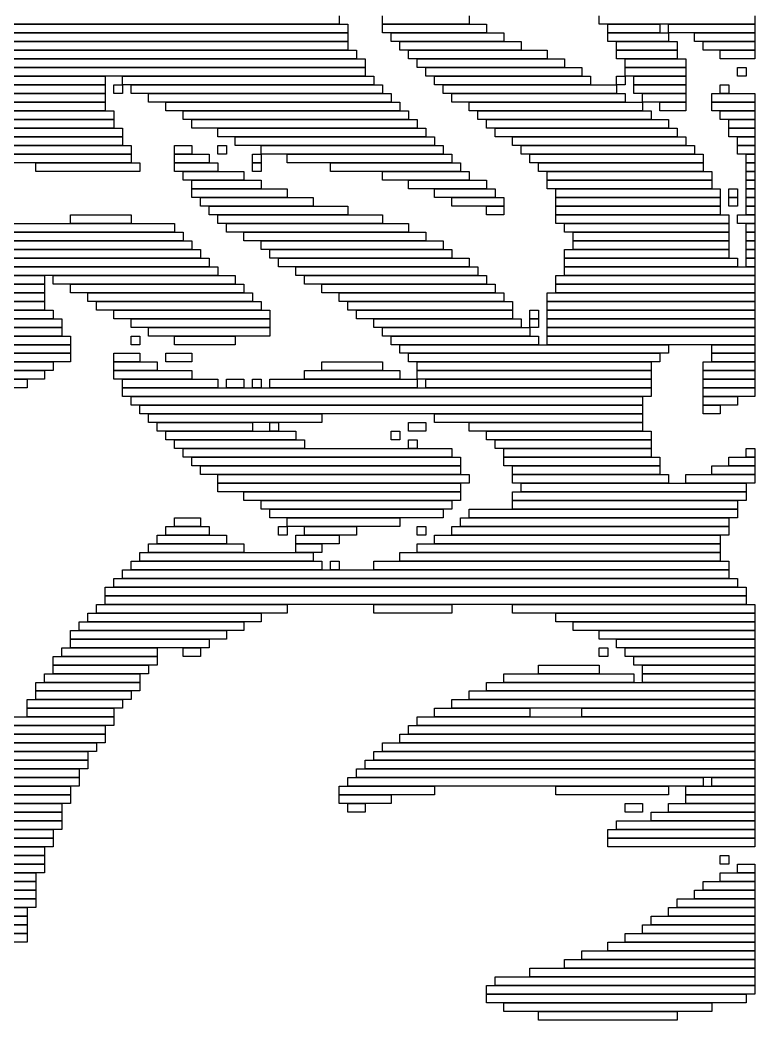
# Model space of a CAD drawing. Extents: x 394 to 649, y 295 to 744.
# Drawn here: x 564.2 to 649, y 472 to 587.5 of the extents above; entities that cross this region are included whole.
import ezdxf

# ---------------------------------------------------------------- set-up
doc = ezdxf.new("R2010")
doc.units = 0

msp = doc.modelspace()

# ---------------------------------------------------------------- linework, layer by layer
for p, q in [((601, 588), (601, 587)), ((606, 587), (606, 588)), ((616, 588), (616, 587)), ((631, 587), (631, 588)), ((649, 588), (649, 587)), ((601, 587), (528, 587)), ((532, 587), (602, 587)), ((602, 587), (602, 586)), ((616, 587), (606, 587)), ((606, 587), (618, 587)), ((606, 586), (606, 587)), ((618, 587), (618, 586)), ((649, 587), (631, 587)), ((632, 587), (638, 587)), ((632, 586), (632, 587)), ((638, 587), (638, 586)), ((639, 587), (649, 587)), ((639, 586), (639, 587)), ((649, 587), (649, 586)), ((602, 586), (532, 586)), ((538, 586), (602, 586)), ((602, 586), (602, 585)), ((618, 586), (606, 586)), ((607, 586), (620, 586)), ((607, 585), (607, 586)), ((620, 586), (620, 585)), ((638, 586), (632, 586)), ((632, 586), (639, 586)), ((632, 585), (632, 586)), ((649, 586), (639, 586)), ((639, 586), (639, 585)), ((642, 586), (649, 586)), ((642, 585), (642, 586)), ((649, 586), (649, 585)), ((534, 585), (602, 585)), ((602, 585), (538, 585)), ((602, 585), (602, 584)), ((620, 585), (607, 585)), ((608, 585), (622, 585)), ((608, 584), (608, 585)), ((622, 585), (622, 584)), ((639, 585), (632, 585)), ((633, 585), (640, 585)), ((633, 584), (633, 585)), ((640, 585), (640, 584)), ((649, 585), (642, 585)), ((643, 585), (649, 585)), ((643, 584), (643, 585)), ((649, 585), (649, 584)), ((530, 584), (603, 584)), ((602, 584), (534, 584)), ((603, 584), (603, 583)), ((622, 584), (608, 584)), ((609, 584), (625, 584)), ((609, 583), (609, 584)), ((625, 584), (625, 583)), ((640, 584), (633, 584)), ((633, 584), (640, 584)), ((633, 583), (633, 584)), ((640, 584), (640, 583)), ((649, 584), (643, 584)), ((645, 584), (649, 584)), ((645, 583), (645, 584)), ((649, 584), (649, 583)), ((526, 583), (604, 583)), ((603, 583), (530, 583)), ((604, 583), (604, 582)), ((625, 583), (609, 583)), ((610, 583), (627, 583)), ((610, 582), (610, 583)), ((627, 583), (627, 582)), ((640, 583), (633, 583)), ((634, 583), (641, 583)), ((634, 582), (634, 583)), ((641, 583), (641, 582)), ((649, 583), (645, 583)), ((472, 581), (574, 581)), ((475, 582), (604, 582)), ((604, 581), (475, 581)), ((604, 582), (526, 582)), ((574, 581), (574, 580)), ((576, 581), (605, 581)), ((576, 580), (576, 581)), ((604, 582), (604, 581)), ((605, 581), (605, 580)), ((627, 582), (610, 582)), ((611, 582), (629, 582)), ((611, 581), (611, 582)), ((629, 581), (611, 581)), ((612, 581), (630, 581)), ((612, 580), (612, 581)), ((629, 582), (629, 581)), ((630, 581), (630, 580)), ((633, 581), (634, 581)), ((633, 580), (633, 581)), ((641, 582), (634, 582)), ((634, 582), (641, 582)), ((634, 581), (634, 582)), ((641, 581), (634, 581)), ((634, 581), (634, 580)), ((635, 581), (641, 581)), ((635, 580), (635, 581)), ((641, 582), (641, 581)), ((641, 581), (641, 580)), ((647, 582), (648, 582)), ((647, 581), (647, 582)), ((648, 581), (647, 581)), ((648, 582), (648, 581)), ((469, 580), (574, 580)), ((574, 580), (472, 580)), ((574, 580), (574, 579)), ((575, 580), (576, 580)), ((575, 579), (575, 580)), ((605, 580), (576, 580)), ((576, 580), (576, 579)), ((577, 580), (606, 580)), ((577, 579), (577, 580)), ((606, 580), (606, 579)), ((630, 580), (612, 580)), ((613, 580), (633, 580)), ((613, 579), (613, 580)), ((634, 580), (633, 580)), ((633, 580), (633, 579)), ((641, 580), (635, 580)), ((635, 580), (641, 580)), ((635, 579), (635, 580)), ((641, 580), (641, 579)), ((645, 580), (646, 580)), ((645, 579), (645, 580)), ((646, 580), (646, 579)), ((466, 579), (574, 579)), ((574, 579), (469, 579)), ((574, 579), (574, 578)), ((576, 579), (575, 579)), ((606, 579), (577, 579)), ((579, 579), (607, 579)), ((579, 578), (579, 579)), ((607, 579), (607, 578)), ((633, 579), (613, 579)), ((614, 579), (634, 579)), ((614, 578), (614, 579)), ((634, 579), (634, 578)), ((641, 579), (635, 579)), ((636, 579), (641, 579)), ((636, 578), (636, 579)), ((641, 579), (641, 578)), ((644, 579), (649, 579)), ((644, 578), (644, 579)), ((646, 579), (645, 579)), ((649, 579), (649, 578)), ((463, 578), (574, 578)), ((574, 578), (466, 578)), ((574, 578), (574, 577)), ((607, 578), (579, 578)), ((581, 578), (608, 578)), ((581, 577), (581, 578)), ((608, 578), (608, 577)), ((634, 578), (614, 578)), ((616, 578), (636, 578)), ((616, 577), (616, 578)), ((641, 578), (636, 578)), ((636, 578), (636, 577)), ((638, 578), (641, 578)), ((638, 577), (638, 578)), ((641, 578), (641, 577)), ((649, 578), (644, 578)), ((644, 578), (649, 578)), ((644, 577), (644, 578)), ((649, 578), (649, 577)), ((460, 577), (575, 577)), ((574, 577), (463, 577)), ((575, 577), (575, 576)), ((608, 577), (581, 577)), ((583, 577), (609, 577)), ((583, 576), (583, 577)), ((609, 577), (609, 576)), ((636, 577), (616, 577)), ((617, 577), (637, 577)), ((617, 576), (617, 577)), ((637, 577), (637, 576)), ((641, 577), (638, 577)), ((649, 577), (644, 577)), ((645, 577), (649, 577)), ((645, 576), (645, 577)), ((649, 577), (649, 576)), ((458, 576), (575, 576)), ((575, 576), (460, 576)), ((575, 576), (575, 575)), ((609, 576), (583, 576)), ((584, 576), (610, 576)), ((584, 575), (584, 576)), ((610, 576), (610, 575)), ((637, 576), (617, 576)), ((618, 576), (639, 576)), ((618, 575), (618, 576)), ((639, 576), (639, 575)), ((649, 576), (645, 576)), ((646, 576), (649, 576)), ((646, 575), (646, 576)), ((649, 576), (649, 575)), ((456, 575), (576, 575)), ((575, 575), (458, 575)), ((576, 575), (576, 574)), ((610, 575), (584, 575)), ((587, 575), (611, 575)), ((587, 574), (587, 575)), ((611, 575), (611, 574)), ((639, 575), (618, 575)), ((619, 575), (640, 575)), ((619, 574), (619, 575)), ((640, 575), (640, 574)), ((649, 575), (646, 575)), ((646, 575), (649, 575)), ((646, 574), (646, 575)), ((649, 575), (649, 574)), ((452, 573), (577, 573)), ((454, 574), (576, 574)), ((576, 573), (454, 573)), ((576, 574), (456, 574)), ((576, 574), (576, 573)), ((577, 573), (577, 572)), ((582, 573), (584, 573)), ((582, 572), (582, 573)), ((584, 573), (584, 572)), ((611, 574), (587, 574)), ((587, 573), (588, 573)), ((587, 572), (587, 573)), ((588, 573), (588, 572)), ((589, 574), (612, 574)), ((589, 573), (589, 574)), ((612, 573), (589, 573)), ((592, 573), (613, 573)), ((592, 572), (592, 573)), ((612, 574), (612, 573)), ((613, 573), (613, 572)), ((640, 574), (619, 574)), ((621, 574), (641, 574)), ((621, 573), (621, 574)), ((641, 573), (621, 573)), ((622, 573), (642, 573)), ((622, 572), (622, 573)), ((641, 574), (641, 573)), ((642, 573), (642, 572)), ((649, 574), (646, 574)), ((647, 574), (649, 574)), ((647, 573), (647, 574)), ((649, 573), (647, 573)), ((647, 573), (649, 573)), ((647, 572), (647, 573)), ((649, 574), (649, 573)), ((649, 573), (649, 572)), ((450, 572), (577, 572)), ((577, 572), (452, 572)), ((577, 572), (577, 571)), ((584, 572), (582, 572)), ((582, 572), (586, 572)), ((582, 571), (582, 572)), ((586, 572), (586, 571)), ((588, 572), (587, 572)), ((591, 572), (592, 572)), ((591, 571), (591, 572)), ((613, 572), (592, 572)), ((592, 572), (592, 571)), ((595, 572), (614, 572)), ((595, 571), (595, 572)), ((614, 572), (614, 571)), ((642, 572), (622, 572)), ((623, 572), (643, 572)), ((623, 571), (623, 572)), ((643, 572), (643, 571)), ((649, 572), (647, 572)), ((648, 572), (649, 572)), ((648, 571), (648, 572)), ((649, 572), (649, 571)), ((577, 571), (450, 571)), ((566, 571), (578, 571)), ((566, 570), (566, 571)), ((578, 571), (578, 570)), ((586, 571), (582, 571)), ((582, 571), (587, 571)), ((582, 570), (582, 571)), ((587, 571), (587, 570)), ((592, 571), (591, 571)), ((591, 571), (592, 571)), ((591, 570), (591, 571)), ((592, 571), (592, 570)), ((614, 571), (595, 571)), ((600, 571), (615, 571)), ((600, 570), (600, 571)), ((615, 571), (615, 570)), ((643, 571), (623, 571)), ((624, 571), (643, 571)), ((624, 570), (624, 571)), ((643, 571), (643, 570)), ((649, 571), (648, 571)), ((648, 571), (649, 571)), ((648, 570), (648, 571)), ((649, 571), (649, 570)), ((578, 570), (566, 570)), ((587, 570), (582, 570)), ((583, 570), (590, 570)), ((583, 569), (583, 570)), ((590, 570), (590, 569)), ((592, 570), (591, 570)), ((615, 570), (600, 570)), ((606, 570), (616, 570)), ((606, 569), (606, 570)), ((616, 570), (616, 569)), ((643, 570), (624, 570)), ((625, 570), (644, 570)), ((625, 569), (625, 570)), ((644, 570), (644, 569)), ((649, 570), (648, 570)), ((648, 570), (649, 570)), ((648, 569), (648, 570)), ((649, 570), (649, 569)), ((590, 569), (583, 569)), ((584, 569), (592, 569)), ((584, 568), (584, 569)), ((592, 569), (592, 568)), ((616, 569), (606, 569)), ((609, 569), (618, 569)), ((609, 568), (609, 569)), ((618, 569), (618, 568)), ((644, 569), (625, 569)), ((625, 569), (644, 569)), ((625, 568), (625, 569)), ((644, 569), (644, 568)), ((649, 569), (648, 569)), ((648, 569), (649, 569)), ((648, 568), (648, 569)), ((649, 569), (649, 568)), ((592, 568), (584, 568)), ((584, 568), (595, 568)), ((584, 567), (584, 568)), ((595, 568), (595, 567)), ((618, 568), (609, 568)), ((612, 568), (619, 568)), ((612, 567), (612, 568)), ((619, 568), (619, 567)), ((644, 568), (625, 568)), ((626, 568), (645, 568)), ((626, 567), (626, 568)), ((645, 568), (645, 567)), ((646, 568), (647, 568)), ((646, 567), (646, 568)), ((647, 568), (647, 567)), ((649, 568), (648, 568)), ((648, 568), (649, 568)), ((648, 567), (648, 568)), ((649, 568), (649, 567)), ((595, 567), (584, 567)), ((585, 567), (598, 567)), ((585, 566), (585, 567)), ((598, 566), (585, 566)), ((586, 566), (602, 566)), ((586, 565), (586, 566)), ((598, 567), (598, 566)), ((602, 566), (602, 565)), ((619, 567), (612, 567)), ((614, 567), (620, 567)), ((614, 566), (614, 567)), ((620, 566), (614, 566)), ((618, 566), (620, 566)), ((618, 565), (618, 566)), ((620, 567), (620, 566)), ((620, 566), (620, 565)), ((645, 567), (626, 567)), ((626, 567), (645, 567)), ((626, 566), (626, 567)), ((645, 566), (626, 566)), ((626, 566), (645, 566)), ((626, 565), (626, 566)), ((645, 567), (645, 566)), ((645, 566), (645, 565)), ((647, 567), (646, 567)), ((646, 567), (647, 567)), ((646, 566), (646, 567)), ((647, 566), (646, 566)), ((647, 567), (647, 566)), ((649, 567), (648, 567)), ((648, 567), (649, 567)), ((648, 566), (648, 567)), ((649, 566), (648, 566)), ((648, 566), (649, 566)), ((648, 565), (648, 566)), ((649, 567), (649, 566)), ((649, 566), (649, 565)), ((570, 565), (577, 565)), ((570, 564), (570, 565)), ((577, 565), (577, 564)), ((602, 565), (586, 565)), ((587, 565), (606, 565)), ((587, 564), (587, 565)), ((606, 565), (606, 564)), ((620, 565), (618, 565)), ((645, 565), (626, 565)), ((626, 565), (646, 565)), ((626, 564), (626, 565)), ((646, 565), (646, 564)), ((647, 565), (649, 565)), ((647, 564), (647, 565)), ((649, 565), (648, 565)), ((649, 565), (649, 564)), ((545, 564), (582, 564)), ((577, 564), (570, 564)), ((582, 564), (582, 563)), ((606, 564), (587, 564)), ((588, 564), (609, 564)), ((588, 563), (588, 564)), ((609, 564), (609, 563)), ((646, 564), (626, 564)), ((627, 564), (646, 564)), ((627, 563), (627, 564)), ((646, 564), (646, 563)), ((649, 564), (647, 564)), ((648, 564), (649, 564)), ((648, 563), (648, 564)), ((649, 564), (649, 563)), ((541, 563), (583, 563)), ((582, 563), (545, 563)), ((583, 563), (583, 562)), ((609, 563), (588, 563)), ((590, 563), (611, 563)), ((590, 562), (590, 563)), ((611, 563), (611, 562)), ((646, 563), (627, 563)), ((628, 563), (646, 563)), ((628, 562), (628, 563)), ((646, 563), (646, 562)), ((649, 563), (648, 563)), ((648, 563), (649, 563)), ((648, 562), (648, 563)), ((649, 563), (649, 562)), ((539, 562), (584, 562)), ((583, 562), (541, 562)), ((584, 562), (584, 561)), ((611, 562), (590, 562)), ((592, 562), (613, 562)), ((592, 561), (592, 562)), ((613, 562), (613, 561)), ((646, 562), (628, 562)), ((628, 562), (646, 562)), ((628, 561), (628, 562)), ((646, 562), (646, 561)), ((649, 562), (648, 562)), ((648, 562), (649, 562)), ((648, 561), (648, 562)), ((649, 562), (649, 561)), ((536, 561), (585, 561)), ((584, 561), (539, 561)), ((585, 561), (585, 560)), ((613, 561), (592, 561)), ((593, 561), (614, 561)), ((593, 560), (593, 561)), ((614, 561), (614, 560)), ((627, 561), (646, 561)), ((627, 560), (627, 561)), ((646, 561), (628, 561)), ((646, 561), (646, 560)), ((649, 561), (648, 561)), ((648, 561), (649, 561)), ((648, 560), (648, 561)), ((649, 561), (649, 560)), ((585, 560), (536, 560)), ((536, 560), (586, 560)), ((586, 560), (586, 559)), ((614, 560), (593, 560)), ((594, 560), (616, 560)), ((594, 559), (594, 560)), ((616, 560), (616, 559)), ((646, 560), (627, 560)), ((627, 560), (647, 560)), ((627, 559), (627, 560)), ((647, 560), (647, 559)), ((649, 560), (648, 560)), ((648, 560), (649, 560)), ((648, 559), (648, 560)), ((649, 560), (649, 559)), ((586, 559), (536, 559)), ((540, 559), (587, 559)), ((587, 558), (540, 558)), ((544, 558), (567, 558)), ((567, 558), (567, 557)), ((568, 558), (589, 558)), ((568, 557), (568, 558)), ((587, 559), (587, 558)), ((589, 558), (589, 557)), ((616, 559), (594, 559)), ((596, 559), (617, 559)), ((596, 558), (596, 559)), ((617, 558), (596, 558)), ((597, 558), (618, 558)), ((597, 557), (597, 558)), ((617, 559), (617, 558)), ((618, 558), (618, 557)), ((626, 558), (649, 558)), ((626, 557), (626, 558)), ((647, 559), (627, 559)), ((627, 559), (649, 559)), ((627, 558), (627, 559)), ((649, 558), (627, 558)), ((649, 559), (648, 559)), ((649, 559), (649, 558)), ((649, 558), (649, 557)), ((567, 557), (544, 557)), ((547, 557), (567, 557)), ((567, 557), (567, 556)), ((589, 557), (568, 557)), ((570, 557), (590, 557)), ((570, 556), (570, 557)), ((590, 557), (590, 556)), ((618, 557), (597, 557)), ((599, 557), (619, 557)), ((599, 556), (599, 557)), ((619, 557), (619, 556)), ((649, 557), (626, 557)), ((626, 557), (649, 557)), ((626, 556), (626, 557)), ((649, 557), (649, 556)), ((567, 556), (547, 556)), ((549, 556), (567, 556)), ((567, 556), (567, 555)), ((590, 556), (570, 556)), ((572, 556), (591, 556)), ((572, 555), (572, 556)), ((591, 556), (591, 555)), ((619, 556), (599, 556)), ((601, 556), (620, 556)), ((601, 555), (601, 556)), ((620, 556), (620, 555)), ((625, 556), (649, 556)), ((625, 555), (625, 556)), ((649, 556), (626, 556)), ((649, 556), (649, 555)), ((567, 555), (549, 555)), ((550, 555), (567, 555)), ((567, 555), (567, 554)), ((591, 555), (572, 555)), ((573, 555), (592, 555)), ((573, 554), (573, 555)), ((592, 555), (592, 554)), ((620, 555), (601, 555)), ((602, 555), (621, 555)), ((602, 554), (602, 555)), ((621, 555), (621, 554)), ((649, 555), (625, 555)), ((625, 555), (649, 555)), ((625, 554), (625, 555)), ((649, 555), (649, 554)), ((549, 554), (568, 554)), ((567, 554), (550, 554)), ((568, 554), (568, 553)), ((592, 554), (573, 554)), ((575, 554), (593, 554)), ((575, 553), (575, 554)), ((593, 554), (593, 553)), ((621, 554), (602, 554)), ((603, 554), (621, 554)), ((603, 553), (603, 554)), ((621, 554), (621, 553)), ((623, 554), (624, 554)), ((623, 553), (623, 554)), ((624, 554), (624, 553)), ((649, 554), (625, 554)), ((625, 554), (649, 554)), ((625, 553), (625, 554)), ((649, 554), (649, 553)), ((547, 553), (569, 553)), ((568, 553), (549, 553)), ((569, 553), (569, 552)), ((593, 553), (575, 553)), ((577, 553), (593, 553)), ((577, 552), (577, 553)), ((593, 553), (593, 552)), ((621, 553), (603, 553)), ((605, 553), (622, 553)), ((605, 552), (605, 553)), ((622, 553), (622, 552)), ((624, 553), (623, 553)), ((623, 553), (624, 553)), ((623, 552), (623, 553)), ((624, 553), (624, 552)), ((649, 553), (625, 553)), ((625, 553), (649, 553)), ((625, 552), (625, 553)), ((649, 553), (649, 552)), ((545, 551), (570, 551)), ((546, 552), (569, 552)), ((569, 551), (546, 551)), ((569, 552), (547, 552)), ((569, 552), (569, 551)), ((570, 551), (570, 550)), ((593, 552), (577, 552)), ((577, 551), (578, 551)), ((577, 550), (577, 551)), ((578, 551), (578, 550)), ((579, 552), (593, 552)), ((579, 551), (579, 552)), ((593, 551), (579, 551)), ((582, 551), (589, 551)), ((582, 550), (582, 551)), ((589, 551), (589, 550)), ((593, 552), (593, 551)), ((622, 552), (605, 552)), ((606, 552), (623, 552)), ((606, 551), (606, 552)), ((623, 551), (606, 551)), ((607, 551), (624, 551)), ((607, 550), (607, 551)), ((624, 552), (623, 552)), ((623, 552), (623, 551)), ((624, 551), (624, 550)), ((649, 552), (625, 552)), ((625, 552), (649, 552)), ((625, 551), (625, 552)), ((649, 551), (625, 551)), ((625, 551), (649, 551)), ((625, 550), (625, 551)), ((649, 552), (649, 551)), ((649, 551), (649, 550)), ((543, 550), (570, 550)), ((570, 550), (545, 550)), ((570, 550), (570, 549)), ((578, 550), (577, 550)), ((589, 550), (582, 550)), ((624, 550), (607, 550)), ((608, 550), (639, 550)), ((608, 549), (608, 550)), ((649, 550), (625, 550)), ((639, 550), (639, 549)), ((644, 550), (649, 550)), ((644, 549), (644, 550)), ((649, 550), (649, 549)), ((542, 549), (570, 549)), ((570, 549), (543, 549)), ((570, 549), (570, 548)), ((575, 549), (578, 549)), ((575, 548), (575, 549)), ((578, 549), (578, 548)), ((581, 549), (584, 549)), ((581, 548), (581, 549)), ((584, 549), (584, 548)), ((639, 549), (608, 549)), ((609, 549), (638, 549)), ((609, 548), (609, 549)), ((638, 549), (638, 548)), ((649, 549), (644, 549)), ((644, 549), (649, 549)), ((644, 548), (644, 549)), ((649, 549), (649, 548)), ((541, 548), (568, 548)), ((570, 548), (542, 548)), ((568, 548), (568, 547)), ((578, 548), (575, 548)), ((575, 548), (580, 548)), ((575, 547), (575, 548)), ((580, 548), (580, 547)), ((584, 548), (581, 548)), ((599, 548), (606, 548)), ((599, 547), (599, 548)), ((606, 548), (606, 547)), ((638, 548), (609, 548)), ((610, 548), (637, 548)), ((610, 547), (610, 548)), ((637, 548), (637, 547)), ((643, 548), (649, 548)), ((643, 547), (643, 548)), ((649, 548), (644, 548)), ((649, 548), (649, 547)), ((540, 547), (567, 547)), ((568, 547), (541, 547)), ((567, 547), (567, 546)), ((580, 547), (575, 547)), ((575, 547), (584, 547)), ((575, 546), (575, 547)), ((584, 547), (584, 546)), ((597, 547), (608, 547)), ((597, 546), (597, 547)), ((606, 547), (599, 547)), ((608, 547), (608, 546)), ((637, 547), (610, 547)), ((610, 547), (637, 547)), ((610, 546), (610, 547)), ((637, 547), (637, 546)), ((649, 547), (643, 547)), ((643, 547), (649, 547)), ((643, 546), (643, 547)), ((649, 547), (649, 546)), ((539, 546), (565, 546)), ((567, 546), (540, 546)), ((565, 546), (565, 545)), ((584, 546), (575, 546)), ((576, 546), (587, 546)), ((576, 545), (576, 546)), ((587, 546), (587, 545)), ((588, 546), (590, 546)), ((588, 545), (588, 546)), ((590, 546), (590, 545)), ((591, 546), (592, 546)), ((591, 545), (591, 546)), ((592, 546), (592, 545)), ((593, 546), (610, 546)), ((593, 545), (593, 546)), ((608, 546), (597, 546)), ((637, 546), (610, 546)), ((610, 546), (610, 545)), ((611, 546), (637, 546)), ((611, 545), (611, 546)), ((637, 546), (637, 545)), ((649, 546), (643, 546)), ((643, 546), (649, 546)), ((643, 545), (643, 546)), ((649, 546), (649, 545)), ((565, 545), (539, 545)), ((587, 545), (576, 545)), ((576, 545), (637, 545)), ((576, 544), (576, 545)), ((590, 545), (588, 545)), ((592, 545), (591, 545)), ((610, 545), (593, 545)), ((637, 545), (611, 545)), ((637, 545), (637, 544)), ((649, 545), (643, 545)), ((643, 545), (649, 545)), ((643, 544), (643, 545)), ((649, 545), (649, 544)), ((637, 544), (576, 544)), ((577, 544), (636, 544)), ((577, 543), (577, 544)), ((636, 543), (577, 543)), ((578, 543), (636, 543)), ((578, 542), (578, 543)), ((636, 544), (636, 543)), ((636, 543), (636, 542)), ((649, 544), (643, 544)), ((643, 544), (647, 544)), ((643, 543), (643, 544)), ((647, 543), (643, 543)), ((643, 543), (645, 543)), ((643, 542), (643, 543)), ((645, 543), (645, 542)), ((647, 544), (647, 543)), ((636, 542), (578, 542)), ((579, 542), (599, 542)), ((579, 541), (579, 542)), ((599, 542), (599, 541)), ((612, 542), (636, 542)), ((612, 541), (612, 542)), ((636, 542), (636, 541)), ((645, 542), (643, 542)), ((599, 541), (579, 541)), ((580, 541), (591, 541)), ((580, 540), (580, 541)), ((591, 541), (591, 540)), ((593, 541), (594, 541)), ((593, 540), (593, 541)), ((594, 541), (594, 540)), ((609, 541), (611, 541)), ((609, 540), (609, 541)), ((611, 541), (611, 540)), ((636, 541), (612, 541)), ((616, 541), (636, 541)), ((616, 540), (616, 541)), ((636, 541), (636, 540)), ((591, 540), (580, 540)), ((581, 540), (596, 540)), ((581, 539), (581, 540)), ((594, 540), (593, 540)), ((596, 540), (596, 539)), ((607, 540), (608, 540)), ((607, 539), (607, 540)), ((608, 540), (608, 539)), ((611, 540), (609, 540)), ((636, 540), (616, 540)), ((618, 540), (637, 540)), ((618, 539), (618, 540)), ((637, 540), (637, 539)), ((596, 539), (581, 539)), ((582, 539), (597, 539)), ((582, 538), (582, 539)), ((597, 539), (597, 538)), ((608, 539), (607, 539)), ((609, 539), (610, 539)), ((609, 538), (609, 539)), ((610, 539), (610, 538)), ((637, 539), (618, 539)), ((619, 539), (637, 539)), ((619, 538), (619, 539)), ((637, 539), (637, 538)), ((597, 538), (582, 538)), ((583, 538), (614, 538)), ((583, 537), (583, 538)), ((610, 538), (609, 538)), ((614, 538), (614, 537)), ((637, 538), (619, 538)), ((620, 538), (637, 538)), ((620, 537), (620, 538)), ((637, 538), (637, 537)), ((648, 538), (649, 538)), ((648, 537), (648, 538)), ((649, 538), (649, 537)), ((614, 537), (583, 537)), ((584, 537), (615, 537)), ((584, 536), (584, 537)), ((615, 536), (584, 536)), ((585, 536), (615, 536)), ((585, 535), (585, 536)), ((615, 537), (615, 536)), ((615, 536), (615, 535)), ((637, 537), (620, 537)), ((620, 537), (638, 537)), ((620, 536), (620, 537)), ((638, 536), (620, 536)), ((621, 536), (638, 536)), ((621, 535), (621, 536)), ((638, 537), (638, 536)), ((638, 536), (638, 535)), ((644, 536), (649, 536)), ((644, 535), (644, 536)), ((646, 537), (649, 537)), ((646, 536), (646, 537)), ((649, 536), (646, 536)), ((649, 537), (648, 537)), ((649, 537), (649, 536)), ((649, 536), (649, 535)), ((615, 535), (585, 535)), ((587, 535), (616, 535)), ((587, 534), (587, 535)), ((616, 535), (616, 534)), ((638, 535), (621, 535)), ((621, 535), (639, 535)), ((621, 534), (621, 535)), ((639, 535), (639, 534)), ((641, 535), (649, 535)), ((641, 534), (641, 535)), ((649, 535), (644, 535)), ((649, 535), (649, 534)), ((616, 534), (587, 534)), ((587, 534), (615, 534)), ((587, 533), (587, 534)), ((615, 534), (615, 533)), ((639, 534), (621, 534)), ((622, 534), (648, 534)), ((622, 533), (622, 534)), ((649, 534), (641, 534)), ((648, 534), (648, 533)), ((615, 533), (587, 533)), ((590, 533), (615, 533)), ((590, 532), (590, 533)), ((615, 533), (615, 532)), ((621, 533), (648, 533)), ((621, 532), (621, 533)), ((648, 533), (622, 533)), ((648, 533), (648, 532)), ((615, 532), (590, 532)), ((592, 532), (614, 532)), ((592, 531), (592, 532)), ((614, 532), (614, 531)), ((648, 532), (621, 532)), ((621, 532), (647, 532)), ((621, 531), (621, 532)), ((647, 532), (647, 531)), ((614, 531), (592, 531)), ((593, 531), (613, 531)), ((593, 530), (593, 531)), ((613, 531), (613, 530)), ((616, 531), (647, 531)), ((616, 530), (616, 531)), ((647, 531), (621, 531)), ((647, 531), (647, 530)), ((581, 529), (586, 529)), ((581, 528), (581, 529)), ((582, 530), (585, 530)), ((582, 529), (582, 530)), ((585, 529), (582, 529)), ((585, 530), (585, 529)), ((586, 529), (586, 528)), ((613, 530), (593, 530)), ((594, 529), (595, 529)), ((594, 528), (594, 529)), ((595, 530), (608, 530)), ((595, 529), (595, 530)), ((608, 529), (595, 529)), ((595, 529), (595, 528)), ((597, 529), (603, 529)), ((597, 528), (597, 529)), ((603, 529), (603, 528)), ((608, 530), (608, 529)), ((610, 529), (611, 529)), ((610, 528), (610, 529)), ((611, 529), (611, 528)), ((614, 529), (646, 529)), ((614, 528), (614, 529)), ((615, 530), (646, 530)), ((615, 529), (615, 530)), ((646, 529), (615, 529)), ((647, 530), (616, 530)), ((646, 530), (646, 529)), ((646, 529), (646, 528)), ((580, 528), (588, 528)), ((580, 527), (580, 528)), ((586, 528), (581, 528)), ((588, 528), (588, 527)), ((595, 528), (594, 528)), ((596, 528), (601, 528)), ((596, 527), (596, 528)), ((603, 528), (597, 528)), ((601, 528), (601, 527)), ((611, 528), (610, 528)), ((612, 528), (645, 528)), ((612, 527), (612, 528)), ((646, 528), (614, 528)), ((645, 528), (645, 527)), ((579, 527), (590, 527)), ((579, 526), (579, 527)), ((588, 527), (580, 527)), ((590, 527), (590, 526)), ((601, 527), (596, 527)), ((596, 527), (599, 527)), ((596, 526), (596, 527)), ((599, 527), (599, 526)), ((610, 527), (645, 527)), ((610, 526), (610, 527)), ((645, 527), (612, 527)), ((645, 527), (645, 526)), ((578, 526), (598, 526)), ((578, 525), (578, 526)), ((590, 526), (579, 526)), ((599, 526), (596, 526)), ((598, 526), (598, 525)), ((608, 526), (645, 526)), ((608, 525), (608, 526)), ((645, 526), (610, 526)), ((645, 526), (645, 525)), ((577, 525), (599, 525)), ((577, 524), (577, 525)), ((598, 525), (578, 525)), ((599, 525), (599, 524)), ((600, 525), (601, 525)), ((600, 524), (600, 525)), ((601, 525), (601, 524)), ((605, 525), (646, 525)), ((605, 524), (605, 525)), ((645, 525), (608, 525)), ((646, 525), (646, 524)), ((576, 524), (646, 524)), ((576, 523), (576, 524)), ((599, 524), (577, 524)), ((601, 524), (600, 524)), ((646, 524), (605, 524)), ((646, 524), (646, 523)), ((575, 523), (647, 523)), ((575, 522), (575, 523)), ((646, 523), (576, 523)), ((647, 523), (647, 522)), ((574, 522), (648, 522)), ((574, 521), (574, 522)), ((648, 521), (574, 521)), ((574, 521), (648, 521)), ((574, 520), (574, 521)), ((647, 522), (575, 522)), ((648, 522), (648, 521)), ((648, 521), (648, 520)), ((573, 520), (595, 520)), ((573, 519), (573, 520)), ((648, 520), (574, 520)), ((595, 520), (595, 519)), ((605, 520), (614, 520)), ((605, 519), (605, 520)), ((614, 520), (614, 519)), ((621, 520), (649, 520)), ((621, 519), (621, 520)), ((649, 520), (649, 519)), ((572, 519), (592, 519)), ((572, 518), (572, 519)), ((595, 519), (573, 519)), ((592, 519), (592, 518)), ((614, 519), (605, 519)), ((649, 519), (621, 519)), ((626, 519), (649, 519)), ((626, 518), (626, 519)), ((649, 519), (649, 518)), ((571, 518), (590, 518)), ((571, 517), (571, 518)), ((592, 518), (572, 518)), ((590, 518), (590, 517)), ((649, 518), (626, 518)), ((628, 518), (649, 518)), ((628, 517), (628, 518)), ((649, 518), (649, 517)), ((570, 517), (588, 517)), ((570, 516), (570, 517)), ((590, 517), (571, 517)), ((588, 517), (588, 516)), ((649, 517), (628, 517)), ((631, 517), (649, 517)), ((631, 516), (631, 517)), ((649, 517), (649, 516)), ((588, 516), (570, 516)), ((570, 516), (586, 516)), ((570, 515), (570, 516)), ((586, 516), (586, 515)), ((649, 516), (631, 516)), ((633, 516), (649, 516)), ((633, 515), (633, 516)), ((649, 516), (649, 515)), ((568, 514), (580, 514)), ((568, 513), (568, 514)), ((569, 515), (580, 515)), ((569, 514), (569, 515)), ((580, 514), (569, 514)), ((586, 515), (570, 515)), ((580, 515), (580, 514)), ((580, 514), (580, 513)), ((583, 515), (585, 515)), ((583, 514), (583, 515)), ((585, 514), (583, 514)), ((585, 515), (585, 514)), ((631, 515), (632, 515)), ((631, 514), (631, 515)), ((632, 514), (631, 514)), ((632, 515), (632, 514)), ((649, 515), (633, 515)), ((634, 515), (649, 515)), ((634, 514), (634, 515)), ((649, 514), (634, 514)), ((635, 514), (649, 514)), ((635, 513), (635, 514)), ((649, 515), (649, 514)), ((649, 514), (649, 513)), ((580, 513), (568, 513)), ((568, 513), (579, 513)), ((568, 512), (568, 513)), ((579, 513), (579, 512)), ((624, 513), (631, 513)), ((624, 512), (624, 513)), ((631, 513), (631, 512)), ((649, 513), (635, 513)), ((636, 513), (649, 513)), ((636, 512), (636, 513)), ((649, 513), (649, 512)), ((567, 512), (578, 512)), ((567, 511), (567, 512)), ((579, 512), (568, 512)), ((578, 512), (578, 511)), ((620, 512), (635, 512)), ((620, 511), (620, 512)), ((631, 512), (624, 512)), ((635, 512), (635, 511)), ((649, 512), (636, 512)), ((636, 512), (649, 512)), ((636, 511), (636, 512)), ((649, 512), (649, 511)), ((566, 511), (578, 511)), ((566, 510), (566, 511)), ((578, 511), (567, 511)), ((578, 511), (578, 510)), ((618, 511), (649, 511)), ((618, 510), (618, 511)), ((635, 511), (620, 511)), ((649, 511), (636, 511)), ((649, 511), (649, 510)), ((578, 510), (566, 510)), ((566, 510), (577, 510)), ((566, 509), (566, 510)), ((577, 510), (577, 509)), ((616, 510), (649, 510)), ((616, 509), (616, 510)), ((649, 510), (618, 510)), ((649, 510), (649, 509)), ((565, 509), (576, 509)), ((565, 508), (565, 509)), ((577, 509), (566, 509)), ((576, 509), (576, 508)), ((614, 509), (649, 509)), ((614, 508), (614, 509)), ((649, 509), (616, 509)), ((649, 509), (649, 508)), ((576, 508), (565, 508)), ((565, 508), (575, 508)), ((565, 507), (565, 508)), ((575, 508), (575, 507)), ((612, 508), (623, 508)), ((612, 507), (612, 508)), ((649, 508), (614, 508)), ((623, 508), (623, 507)), ((629, 508), (649, 508)), ((629, 507), (629, 508)), ((649, 508), (649, 507)), ((555, 507), (575, 507)), ((575, 506), (555, 506)), ((556, 506), (574, 506)), ((575, 507), (565, 507)), ((574, 506), (574, 505)), ((575, 507), (575, 506)), ((609, 506), (649, 506)), ((609, 505), (609, 506)), ((610, 507), (649, 507)), ((610, 506), (610, 507)), ((649, 506), (610, 506)), ((623, 507), (612, 507)), ((649, 507), (629, 507)), ((649, 507), (649, 506)), ((649, 506), (649, 505)), ((574, 505), (556, 505)), ((556, 505), (574, 505)), ((574, 505), (574, 504)), ((608, 505), (649, 505)), ((608, 504), (608, 505)), ((649, 505), (609, 505)), ((649, 505), (649, 504)), ((574, 504), (556, 504)), ((556, 504), (573, 504)), ((573, 504), (573, 503)), ((606, 504), (649, 504)), ((606, 503), (606, 504)), ((649, 504), (608, 504)), ((649, 504), (649, 503)), ((573, 503), (556, 503)), ((556, 503), (572, 503)), ((572, 503), (572, 502)), ((605, 503), (649, 503)), ((605, 502), (605, 503)), ((649, 503), (606, 503)), ((649, 503), (649, 502)), ((572, 502), (556, 502)), ((556, 502), (572, 502)), ((572, 502), (572, 501)), ((604, 502), (649, 502)), ((604, 501), (604, 502)), ((649, 502), (605, 502)), ((649, 502), (649, 501)), ((572, 501), (556, 501)), ((556, 501), (571, 501)), ((571, 501), (571, 500)), ((603, 501), (649, 501)), ((603, 500), (603, 501)), ((649, 501), (604, 501)), ((649, 501), (649, 500)), ((571, 500), (556, 500)), ((557, 500), (571, 500)), ((571, 499), (557, 499)), ((557, 499), (570, 499)), ((570, 499), (570, 498)), ((571, 500), (571, 499)), ((601, 499), (612, 499)), ((601, 498), (601, 499)), ((602, 500), (643, 500)), ((602, 499), (602, 500)), ((643, 499), (602, 499)), ((649, 500), (603, 500)), ((612, 499), (612, 498)), ((626, 499), (639, 499)), ((626, 498), (626, 499)), ((639, 499), (639, 498)), ((641, 499), (649, 499)), ((641, 498), (641, 499)), ((643, 500), (643, 499)), ((644, 500), (649, 500)), ((644, 499), (644, 500)), ((649, 499), (644, 499)), ((649, 500), (649, 499)), ((649, 499), (649, 498)), ((570, 498), (557, 498)), ((557, 498), (570, 498)), ((570, 498), (570, 497)), ((612, 498), (601, 498)), ((601, 498), (607, 498)), ((601, 497), (601, 498)), ((607, 498), (607, 497)), ((639, 498), (626, 498)), ((649, 498), (641, 498)), ((641, 498), (649, 498)), ((641, 497), (641, 498)), ((649, 498), (649, 497)), ((570, 497), (557, 497)), ((557, 497), (569, 497)), ((569, 497), (569, 496)), ((607, 497), (601, 497)), ((602, 497), (604, 497)), ((602, 496), (602, 497)), ((604, 497), (604, 496)), ((634, 497), (636, 497)), ((634, 496), (634, 497)), ((636, 497), (636, 496)), ((639, 497), (649, 497)), ((639, 496), (639, 497)), ((649, 497), (641, 497)), ((649, 497), (649, 496)), ((569, 496), (557, 496)), ((557, 496), (569, 496)), ((569, 496), (569, 495)), ((604, 496), (602, 496)), ((636, 496), (634, 496)), ((637, 496), (649, 496)), ((637, 495), (637, 496)), ((649, 496), (639, 496)), ((649, 496), (649, 495)), ((569, 495), (557, 495)), ((557, 495), (569, 495)), ((569, 495), (569, 494)), ((633, 495), (649, 495)), ((633, 494), (633, 495)), ((649, 495), (637, 495)), ((649, 495), (649, 494)), ((569, 494), (557, 494)), ((558, 494), (568, 494)), ((568, 494), (568, 493)), ((632, 494), (649, 494)), ((632, 493), (632, 494)), ((649, 494), (633, 494)), ((649, 494), (649, 493)), ((568, 493), (558, 493)), ((558, 493), (568, 493)), ((568, 493), (568, 492)), ((649, 493), (632, 493)), ((632, 493), (649, 493)), ((632, 492), (632, 493)), ((649, 493), (649, 492)), ((557, 492), (567, 492)), ((567, 491), (557, 491)), ((557, 491), (567, 491)), ((568, 492), (558, 492)), ((567, 492), (567, 491)), ((567, 491), (567, 490)), ((649, 492), (632, 492)), ((645, 491), (646, 491)), ((645, 490), (645, 491)), ((646, 491), (646, 490)), ((556, 490), (567, 490)), ((567, 490), (557, 490)), ((567, 490), (567, 489)), ((646, 490), (645, 490)), ((647, 490), (649, 490)), ((647, 489), (647, 490)), ((649, 490), (649, 489)), ((567, 489), (556, 489)), ((556, 489), (566, 489)), ((566, 489), (566, 488)), ((645, 489), (649, 489)), ((645, 488), (645, 489)), ((649, 489), (647, 489)), ((649, 489), (649, 488)), ((566, 488), (556, 488)), ((556, 488), (566, 488)), ((566, 488), (566, 487)), ((643, 488), (649, 488)), ((643, 487), (643, 488)), ((649, 488), (645, 488)), ((649, 488), (649, 487)), ((566, 487), (556, 487)), ((556, 487), (566, 487)), ((566, 487), (566, 486)), ((642, 487), (649, 487)), ((642, 486), (642, 487)), ((649, 487), (643, 487)), ((649, 487), (649, 486)), ((555, 486), (566, 486)), ((566, 486), (556, 486)), ((566, 486), (566, 485)), ((640, 486), (649, 486)), ((640, 485), (640, 486)), ((649, 486), (642, 486)), ((649, 486), (649, 485)), ((566, 485), (555, 485)), ((555, 485), (565, 485)), ((565, 484), (555, 484)), ((555, 484), (565, 484)), ((565, 485), (565, 484)), ((565, 484), (565, 483)), ((637, 484), (649, 484)), ((637, 483), (637, 484)), ((639, 485), (649, 485)), ((639, 484), (639, 485)), ((649, 484), (639, 484)), ((649, 485), (640, 485)), ((649, 485), (649, 484)), ((649, 484), (649, 483)), ((565, 483), (555, 483)), ((555, 483), (565, 483)), ((565, 483), (565, 482)), ((636, 483), (649, 483)), ((636, 482), (636, 483)), ((649, 483), (637, 483)), ((649, 483), (649, 482)), ((554, 482), (565, 482)), ((565, 482), (555, 482)), ((565, 482), (565, 481)), ((634, 482), (649, 482)), ((634, 481), (634, 482)), ((649, 482), (636, 482)), ((649, 482), (649, 481)), ((565, 481), (554, 481)), ((632, 481), (649, 481)), ((632, 480), (632, 481)), ((649, 481), (634, 481)), ((649, 481), (649, 480)), ((629, 480), (649, 480)), ((629, 479), (629, 480)), ((649, 480), (632, 480)), ((649, 480), (649, 479)), ((627, 479), (649, 479)), ((627, 478), (627, 479)), ((649, 479), (629, 479)), ((649, 479), (649, 478)), ((623, 478), (649, 478)), ((623, 477), (623, 478)), ((649, 478), (627, 478)), ((649, 478), (649, 477)), ((618, 476), (649, 476)), ((618, 475), (618, 476)), ((619, 477), (649, 477)), ((619, 476), (619, 477)), ((649, 476), (619, 476)), ((649, 477), (623, 477)), ((649, 477), (649, 476)), ((649, 476), (649, 475)), ((649, 475), (618, 475)), ((618, 475), (648, 475)), ((618, 474), (618, 475)), ((648, 475), (648, 474)), ((648, 474), (618, 474)), ((620, 474), (644, 474)), ((620, 473), (620, 474)), ((644, 474), (644, 473)), ((644, 473), (620, 473)), ((624, 473), (640, 473)), ((624, 472), (624, 473)), ((640, 473), (640, 472)), ((640, 472), (624, 472))]:
    msp.add_line(p, q)

doc.saveas('drawing.dxf')
